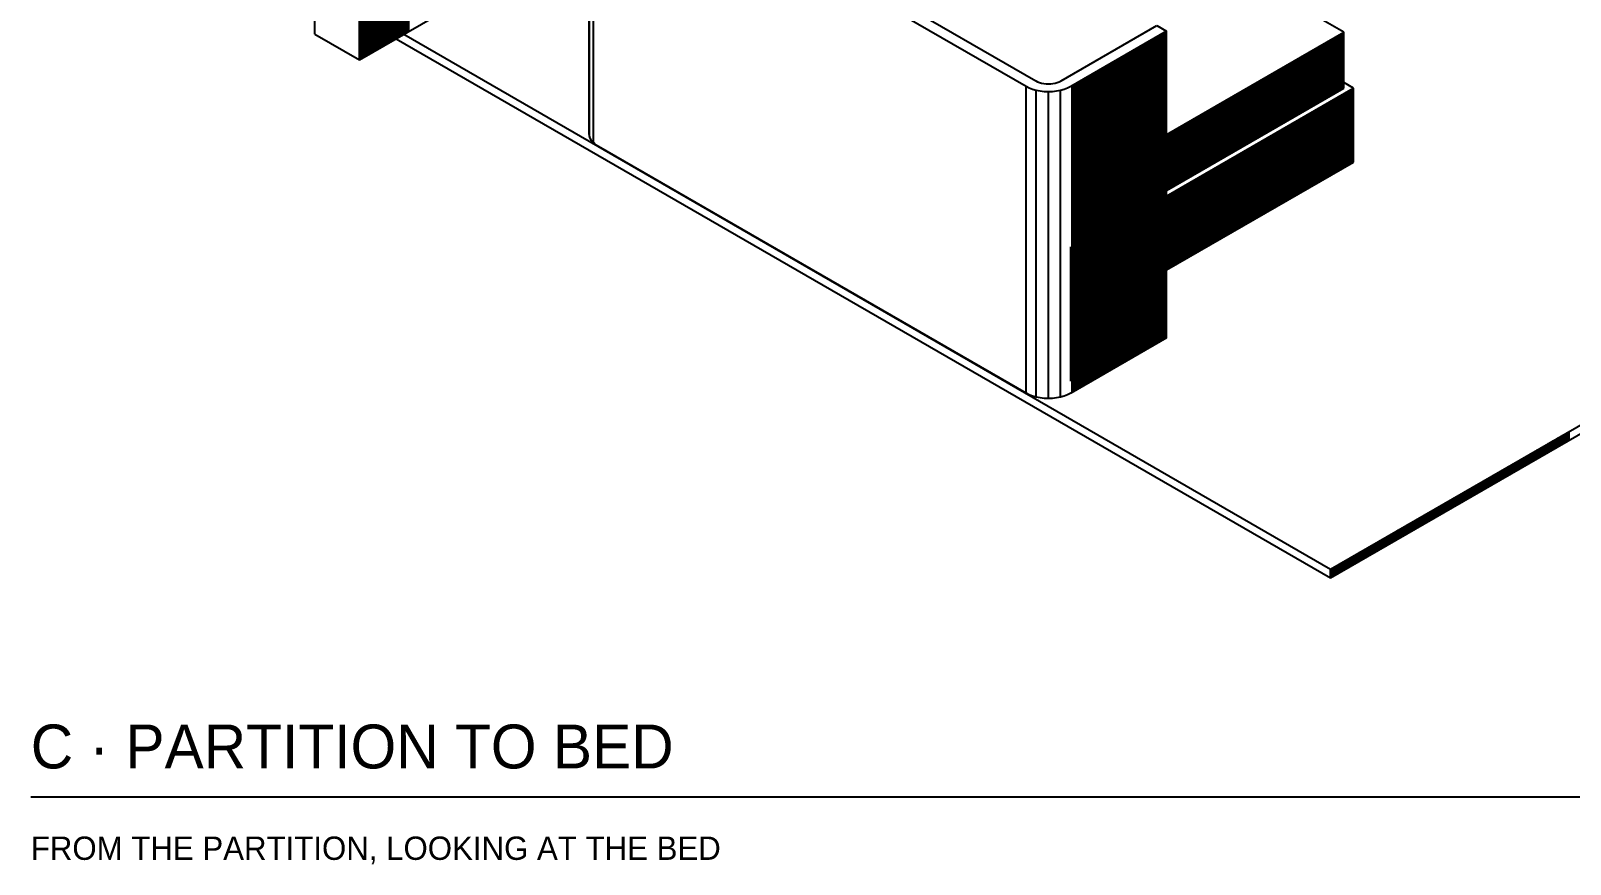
# Model space of a CAD drawing. Header units: inches. Extents: x 0.3 to 16.2, y 0.3 to 11.4.
# Drawn here: x 5.906 to 9.085, y 6.456 to 8.178 of the extents above; entities that cross this region are included whole.
import ezdxf

# ---------------------------------------------------------------- set-up
doc = ezdxf.new("R2010")
doc.units = ezdxf.units.IN
doc.header["$LTSCALE"] = 0.009843
doc.header["$MEASUREMENT"] = 0
doc.layers.add('GEOMETRY', color=7, linetype='Continuous')
doc.layers.add('TEXT', color=7, linetype='Continuous')

msp = doc.modelspace()

# ---------------------------------------------------------------- linework, layer by layer
at = {"layer": 'GEOMETRY'}
for p, q in [((6.4921, 8.1705), (6.4921, 9.4496)), ((6.6638, 8.1634), (6.6638, 9.4425)), ((6.6673, 8.1654), (6.6673, 9.4445)), ((6.6705, 8.1673), (6.6705, 9.4461)), ((6.6736, 8.1689), (6.6736, 9.448)), ((6.6768, 8.1709), (6.6768, 9.45)), ((6.6799, 8.1728), (6.6799, 9.4516)), ((6.6831, 8.1744), (6.6831, 9.4535)), ((6.6862, 8.1764), (6.6862, 9.4555)), ((6.6094, 8.1319), (6.6094, 9.411)), ((6.613, 8.1339), (6.613, 9.413)), ((6.6161, 8.1358), (6.6161, 9.415)), ((6.6193, 8.1378), (6.6193, 9.4165)), ((6.6224, 8.1394), (6.6224, 9.4185)), ((6.6256, 8.1413), (6.6256, 9.4205)), ((6.6287, 8.1433), (6.6287, 9.422)), ((6.6319, 8.1449), (6.6319, 9.424)), ((6.635, 8.1469), (6.635, 9.426)), ((6.6386, 8.1488), (6.6386, 9.4276)), ((6.6417, 8.1504), (6.6417, 9.4295)), ((6.6449, 8.1524), (6.6449, 9.4315)), ((6.648, 8.1543), (6.648, 9.4331)), ((6.6512, 8.1559), (6.6512, 9.435)), ((6.6543, 8.1579), (6.6543, 9.437)), ((6.6575, 8.1598), (6.6575, 9.439)), ((6.6606, 8.1614), (6.6606, 9.4406)), ((6.5843, 8.1173), (6.5843, 9.3965)), ((6.5874, 8.1193), (6.5874, 9.398)), ((6.5906, 8.1209), (6.5906, 9.4)), ((6.5937, 8.1228), (6.5937, 9.402)), ((6.5969, 8.1248), (6.5969, 9.4035)), ((6.6, 8.1264), (6.6, 9.4055)), ((6.6031, 8.1283), (6.6031, 9.4075)), ((6.6063, 8.1303), (6.6063, 9.4094)), ((7.0587, 7.965), (7.0587, 8.5988)), ((7.0591, 7.9602), (7.0591, 8.5941)), ((7.0976, 8.5839), (7.9811, 8.074)), ((8.6169, 8.1744), (7.9051, 8.585)), ((7.0673, 7.9465), (7.0673, 8.5799)), ((7.961, 8.0622), (7.0776, 8.5724)), ((7.961, 8.0622), (7.0776, 8.5724)), ((6.5843, 8.1173), (7.0587, 8.3913)), ((6.4921, 8.1705), (6.5843, 8.1173)), ((6.676, 8.1705), (8.5898, 7.0654)), ((6.676, 8.1705), (8.5898, 7.0654)), ((8.0331, 8.074), (8.2311, 8.1882)), ((8.2512, 8.1768), (8.0531, 8.0622)), ((8.2512, 8.1768), (8.0531, 8.0622)), ((8.2311, 8.1882), (8.2512, 8.1768)), ((8.2413, 7.5374), (8.2413, 8.1713)), ((8.2445, 7.5394), (8.2445, 8.1728)), ((8.2476, 7.5409), (8.2476, 8.1748)), ((8.2512, 7.5429), (8.2512, 8.1768)), ((8.2512, 7.963), (8.6169, 8.1744)), ((8.2512, 7.963), (8.6169, 8.1744)), ((8.6102, 8.0551), (8.6102, 8.1705)), ((8.6138, 8.0571), (8.6138, 8.1724)), ((8.6169, 8.0587), (8.6169, 8.1744)), ((6.6602, 8.161), (8.5898, 7.0472)), ((8.187, 7.5059), (8.187, 8.1398)), ((8.1902, 7.5079), (8.1902, 8.1417)), ((8.1933, 7.5098), (8.1933, 8.1433)), ((8.1969, 7.5114), (8.1969, 8.1453)), ((8.2, 7.5134), (8.2, 8.1472)), ((8.2031, 7.5154), (8.2031, 8.1488)), ((8.2063, 7.5169), (8.2063, 8.1508)), ((8.2094, 7.5189), (8.2094, 8.1528)), ((8.2126, 7.5209), (8.2126, 8.1547)), ((8.2157, 7.5224), (8.2157, 8.1563)), ((8.2189, 7.5244), (8.2189, 8.1583)), ((8.2224, 7.5264), (8.2224, 8.1602)), ((8.2256, 7.5283), (8.2256, 8.1618)), ((8.2287, 7.5299), (8.2287, 8.1638)), ((8.2319, 7.5319), (8.2319, 8.1657)), ((8.235, 7.5339), (8.235, 8.1673)), ((8.2382, 7.5354), (8.2382, 8.1693)), ((8.5563, 8.0236), (8.5563, 8.1394)), ((8.5594, 8.0256), (8.5594, 8.1409)), ((8.5626, 8.0276), (8.5626, 8.1429)), ((8.5657, 8.0291), (8.5657, 8.1449)), ((8.5689, 8.0311), (8.5689, 8.1465)), ((8.572, 8.0331), (8.572, 8.1484)), ((8.5752, 8.0346), (8.5752, 8.1504)), ((8.5783, 8.0366), (8.5783, 8.152)), ((8.5815, 8.0386), (8.5815, 8.1539)), ((8.585, 8.0402), (8.585, 8.1559)), ((8.5882, 8.0421), (8.5882, 8.1575)), ((8.5913, 8.0441), (8.5913, 8.1594)), ((8.5945, 8.0457), (8.5945, 8.1614)), ((8.5976, 8.0476), (8.5976, 8.163)), ((8.6008, 8.0496), (8.6008, 8.165)), ((8.6039, 8.0516), (8.6039, 8.1669)), ((8.6071, 8.0531), (8.6071, 8.1689)), ((8.1327, 7.4748), (8.1327, 8.1083)), ((8.1358, 7.4764), (8.1358, 8.1102)), ((8.1394, 7.4783), (8.1394, 8.1122)), ((8.1425, 7.4803), (8.1425, 8.1138)), ((8.1457, 7.4819), (8.1457, 8.1157)), ((8.1488, 7.4839), (8.1488, 8.1177)), ((8.152, 7.4858), (8.152, 8.1197)), ((8.1551, 7.4878), (8.1551, 8.1213)), ((8.1583, 7.4894), (8.1583, 8.1232)), ((8.1614, 7.4913), (8.1614, 8.1252)), ((8.1646, 7.4933), (8.1646, 8.1268)), ((8.1681, 7.4949), (8.1681, 8.1287)), ((8.1713, 7.4969), (8.1713, 8.1307)), ((8.1744, 7.4988), (8.1744, 8.1323)), ((8.1776, 7.5004), (8.1776, 8.1343)), ((8.1807, 7.5024), (8.1807, 8.1362)), ((8.1839, 7.5043), (8.1839, 8.1378)), ((8.502, 7.9925), (8.502, 8.1079)), ((8.5051, 7.9941), (8.5051, 8.1098)), ((8.5083, 7.9961), (8.5083, 8.1114)), ((8.5114, 7.998), (8.5114, 8.1134)), ((8.5146, 7.9996), (8.5146, 8.1154)), ((8.5177, 8.0016), (8.5177, 8.1169)), ((8.5209, 8.0035), (8.5209, 8.1189)), ((8.5244, 8.0051), (8.5244, 8.1209)), ((8.5276, 8.0071), (8.5276, 8.1224)), ((8.5307, 8.0091), (8.5307, 8.1244)), ((8.5339, 8.011), (8.5339, 8.1264)), ((8.537, 8.0126), (8.537, 8.1283)), ((8.5402, 8.0146), (8.5402, 8.1299)), ((8.5433, 8.0165), (8.5433, 8.1319)), ((8.5465, 8.0181), (8.5465, 8.1339)), ((8.5496, 8.0201), (8.5496, 8.1354)), ((8.5531, 8.022), (8.5531, 8.1374)), ((8.0752, 7.4413), (8.0752, 8.0752)), ((8.0783, 7.4433), (8.0783, 8.0772)), ((8.0819, 7.4453), (8.0819, 8.0787)), ((8.085, 7.4469), (8.085, 8.0807)), ((8.0882, 7.4488), (8.0882, 8.0827)), ((8.0913, 7.4508), (8.0913, 8.0846)), ((8.0945, 7.4528), (8.0945, 8.0862)), ((8.0976, 7.4543), (8.0976, 8.0882)), ((8.1008, 7.4563), (8.1008, 8.0902)), ((8.1039, 7.4583), (8.1039, 8.0917)), ((8.1071, 7.4598), (8.1071, 8.0937)), ((8.1106, 7.4618), (8.1106, 8.0957)), ((8.1138, 7.4638), (8.1138, 8.0972)), ((8.1169, 7.4654), (8.1169, 8.0992)), ((8.1201, 7.4673), (8.1201, 8.1012)), ((8.1232, 7.4693), (8.1232, 8.1028)), ((8.1264, 7.4709), (8.1264, 8.1047)), ((8.1295, 7.4728), (8.1295, 8.1067)), ((8.4476, 7.961), (8.4476, 8.0764)), ((8.4508, 7.963), (8.4508, 8.0783)), ((8.4539, 7.9646), (8.4539, 8.0803)), ((8.4571, 7.9665), (8.4571, 8.0819)), ((8.4602, 7.9685), (8.4602, 8.0839)), ((8.4634, 7.9701), (8.4634, 8.0858)), ((8.4669, 7.972), (8.4669, 8.0874)), ((8.4701, 7.974), (8.4701, 8.0894)), ((8.4732, 7.976), (8.4732, 8.0913)), ((8.4764, 7.9776), (8.4764, 8.0933)), ((8.4795, 7.9795), (8.4795, 8.0949)), ((8.4827, 7.9815), (8.4827, 8.0969)), ((8.4858, 7.9831), (8.4858, 8.0988)), ((8.489, 7.985), (8.489, 8.1004)), ((8.4921, 7.987), (8.4921, 8.1024)), ((8.4957, 7.9886), (8.4957, 8.1043)), ((8.4988, 7.9906), (8.4988, 8.1059)), ((7.9673, 8.0591), (7.961, 8.0622)), ((7.9673, 8.0591), (7.961, 8.0622)), ((7.961, 7.4287), (7.961, 8.0622)), ((7.9744, 8.0563), (7.9673, 8.0591)), ((7.9744, 8.0563), (7.9673, 8.0591)), ((7.9819, 8.0543), (7.9744, 8.0563)), ((7.9819, 8.0543), (7.9744, 8.0563)), ((7.9811, 8.074), (7.9846, 8.072)), ((7.9902, 8.0528), (7.9819, 8.0543)), ((7.9902, 8.0528), (7.9819, 8.0543)), ((7.9819, 7.4205), (7.9819, 8.0543)), ((7.9846, 8.072), (7.9886, 8.0705)), ((7.9886, 8.0705), (7.9929, 8.0693)), ((7.9984, 8.0516), (7.9902, 8.0528)), ((7.9984, 8.0516), (7.9902, 8.0528)), ((7.9929, 8.0693), (7.9976, 8.0685)), ((7.9976, 8.0685), (8.0024, 8.0677)), ((8.0071, 8.0512), (7.9984, 8.0516)), ((8.0071, 8.0512), (7.9984, 8.0516)), ((8.0024, 8.0677), (8.0071, 8.0677)), ((8.0071, 8.0677), (8.0118, 8.0677)), ((8.0154, 8.0516), (8.0071, 8.0512)), ((8.0154, 8.0516), (8.0071, 8.0512)), ((8.0071, 7.4177), (8.0071, 8.0512)), ((8.0118, 8.0677), (8.0165, 8.0685)), ((8.0236, 8.0528), (8.0154, 8.0516)), ((8.0236, 8.0528), (8.0154, 8.0516)), ((8.0165, 8.0685), (8.0209, 8.0693)), ((8.0209, 8.0693), (8.0252, 8.0705)), ((8.0319, 8.0543), (8.0236, 8.0528)), ((8.0319, 8.0543), (8.0236, 8.0528)), ((8.0252, 8.0705), (8.0295, 8.072)), ((8.0295, 8.072), (8.0331, 8.074)), ((8.0394, 8.0563), (8.0319, 8.0543)), ((8.0394, 8.0563), (8.0319, 8.0543)), ((8.0319, 7.4205), (8.0319, 8.0543)), ((8.0465, 8.0591), (8.0394, 8.0563)), ((8.0465, 8.0591), (8.0394, 8.0563)), ((8.0531, 8.0622), (8.0465, 8.0591)), ((8.0531, 8.0622), (8.0465, 8.0591)), ((8.0563, 7.4303), (8.0563, 8.0642)), ((8.0594, 7.4323), (8.0594, 8.0661)), ((8.0626, 7.4343), (8.0626, 8.0677)), ((8.0657, 7.4358), (8.0657, 8.0697)), ((8.0689, 7.4378), (8.0689, 8.0717)), ((8.072, 7.4398), (8.072, 8.0732)), ((8.2512, 7.8358), (8.637, 8.0587)), ((8.2512, 7.8358), (8.637, 8.0587)), ((8.2512, 7.8476), (8.6169, 8.0587)), ((8.3902, 7.928), (8.3902, 8.0433)), ((8.3933, 7.9295), (8.3933, 8.0453)), ((8.3965, 7.9315), (8.3965, 8.0469)), ((8.3996, 7.9335), (8.3996, 8.0488)), ((8.4028, 7.9354), (8.4028, 8.0508)), ((8.4059, 7.937), (8.4059, 8.0528)), ((8.4094, 7.939), (8.4094, 8.0543)), ((8.4126, 7.9409), (8.4126, 8.0563)), ((8.4157, 7.9425), (8.4157, 8.0583)), ((8.4189, 7.9445), (8.4189, 8.0598)), ((8.422, 7.9465), (8.422, 8.0618)), ((8.4252, 7.948), (8.4252, 8.0638)), ((8.4283, 7.95), (8.4283, 8.0654)), ((8.4315, 7.952), (8.4315, 8.0673)), ((8.4346, 7.9535), (8.4346, 8.0693)), ((8.4382, 7.9555), (8.4382, 8.0709)), ((8.4413, 7.9575), (8.4413, 8.0728)), ((8.4445, 7.9591), (8.4445, 8.0748)), ((8.6114, 7.8917), (8.6114, 8.0441)), ((8.6146, 7.8933), (8.6146, 8.0457)), ((8.637, 8.0587), (8.6169, 8.0705)), ((8.6177, 7.8953), (8.6177, 8.0476)), ((8.6209, 7.8972), (8.6209, 8.0496)), ((8.624, 7.8988), (8.624, 8.0516)), ((8.6272, 7.9008), (8.6272, 8.0531)), ((8.6303, 7.9028), (8.6303, 8.0551)), ((8.6335, 7.9043), (8.6335, 8.0571)), ((8.637, 7.9063), (8.637, 8.0587)), ((8.3358, 7.8965), (8.3358, 8.0122)), ((8.339, 7.8984), (8.339, 8.0138)), ((8.3421, 7.9004), (8.3421, 8.0157)), ((8.3453, 7.902), (8.3453, 8.0177)), ((8.3484, 7.9039), (8.3484, 8.0193)), ((8.352, 7.9059), (8.352, 8.0213)), ((8.3551, 7.9075), (8.3551, 8.0232)), ((8.3583, 7.9094), (8.3583, 8.0248)), ((8.3614, 7.9114), (8.3614, 8.0268)), ((8.3646, 7.913), (8.3646, 8.0287)), ((8.3677, 7.915), (8.3677, 8.0303)), ((8.3709, 7.9169), (8.3709, 8.0323)), ((8.374, 7.9185), (8.374, 8.0343)), ((8.3772, 7.9205), (8.3772, 8.0358)), ((8.3807, 7.9224), (8.3807, 8.0378)), ((8.3839, 7.924), (8.3839, 8.0398)), ((8.387, 7.926), (8.387, 8.0413)), ((8.5571, 7.8602), (8.5571, 8.0126)), ((8.5602, 7.8622), (8.5602, 8.0146)), ((8.5634, 7.8638), (8.5634, 8.0161)), ((8.5665, 7.8657), (8.5665, 8.0181)), ((8.5697, 7.8677), (8.5697, 8.0201)), ((8.5728, 7.8693), (8.5728, 8.022)), ((8.576, 7.8713), (8.576, 8.0236)), ((8.5791, 7.8732), (8.5791, 8.0256)), ((8.5827, 7.8748), (8.5827, 8.0276)), ((8.5858, 7.8768), (8.5858, 8.0291)), ((8.589, 7.8787), (8.589, 8.0311)), ((8.5921, 7.8803), (8.5921, 8.0331)), ((8.5953, 7.8823), (8.5953, 8.0346)), ((8.5984, 7.8843), (8.5984, 8.0366)), ((8.6016, 7.8862), (8.6016, 8.0386)), ((8.6047, 7.8878), (8.6047, 8.0402)), ((8.6079, 7.8898), (8.6079, 8.0421)), ((8.2815, 7.8654), (8.2815, 7.9807)), ((8.2846, 7.8669), (8.2846, 7.9827)), ((8.2878, 7.8689), (8.2878, 7.9843)), ((8.2909, 7.8709), (8.2909, 7.9862)), ((8.2945, 7.8724), (8.2945, 7.9882)), ((8.2976, 7.8744), (8.2976, 7.9898)), ((8.3008, 7.8764), (8.3008, 7.9917)), ((8.3039, 7.878), (8.3039, 7.9937)), ((8.3071, 7.8799), (8.3071, 7.9953)), ((8.3102, 7.8819), (8.3102, 7.9972)), ((8.3134, 7.8835), (8.3134, 7.9992)), ((8.3165, 7.8854), (8.3165, 8.0008)), ((8.3197, 7.8874), (8.3197, 8.0028)), ((8.3232, 7.889), (8.3232, 8.0047)), ((8.3264, 7.8909), (8.3264, 8.0063)), ((8.3295, 7.8929), (8.3295, 8.0083)), ((8.3327, 7.8949), (8.3327, 8.0102)), ((8.5028, 7.8287), (8.5028, 7.9811)), ((8.5059, 7.8307), (8.5059, 7.9831)), ((8.5091, 7.8327), (8.5091, 7.985)), ((8.5122, 7.8343), (8.5122, 7.987)), ((8.5154, 7.8362), (8.5154, 7.9886)), ((8.5185, 7.8382), (8.5185, 7.9906)), ((8.5217, 7.8398), (8.5217, 7.9925)), ((8.5248, 7.8417), (8.5248, 7.9941)), ((8.5283, 7.8437), (8.5283, 7.9961)), ((8.5315, 7.8453), (8.5315, 7.998)), ((8.5346, 7.8472), (8.5346, 7.9996)), ((8.5378, 7.8492), (8.5378, 8.0016)), ((8.5409, 7.8512), (8.5409, 8.0035)), ((8.5441, 7.8528), (8.5441, 8.0051)), ((8.5472, 7.8547), (8.5472, 8.0071)), ((8.5504, 7.8567), (8.5504, 8.0091)), ((8.5539, 7.8583), (8.5539, 8.0106)), ((8.5898, 7.0654), (10.2012, 7.9957)), ((8.5898, 7.0654), (10.2012, 7.9957)), ((7.0591, 7.9602), (7.0587, 7.965)), ((7.061, 7.9555), (7.0591, 7.9602)), ((7.0638, 7.9508), (7.061, 7.9555)), ((7.0673, 7.9465), (7.0638, 7.9508)), ((8.2528, 7.8484), (8.2528, 7.9642)), ((8.2559, 7.8504), (8.2559, 7.9657)), ((8.2591, 7.8524), (8.2591, 7.9677)), ((8.2622, 7.8539), (8.2622, 7.9697)), ((8.2657, 7.8559), (8.2657, 7.9713)), ((8.2689, 7.8579), (8.2689, 7.9732)), ((8.272, 7.8598), (8.272, 7.9752)), ((8.2752, 7.8614), (8.2752, 7.9772)), ((8.2783, 7.8634), (8.2783, 7.9787)), ((8.4453, 7.7957), (8.4453, 7.948)), ((8.4484, 7.7976), (8.4484, 7.95)), ((8.4516, 7.7992), (8.4516, 7.952)), ((8.4547, 7.8012), (8.4547, 7.9535)), ((8.4579, 7.8031), (8.4579, 7.9555)), ((8.461, 7.8047), (8.461, 7.9575)), ((8.4642, 7.8067), (8.4642, 7.9591)), ((8.4673, 7.8087), (8.4673, 7.961)), ((8.4709, 7.8102), (8.4709, 7.963)), ((8.474, 7.8122), (8.474, 7.9646)), ((8.4772, 7.8142), (8.4772, 7.9665)), ((8.4803, 7.8161), (8.4803, 7.9685)), ((8.4835, 7.8177), (8.4835, 7.9701)), ((8.4866, 7.8197), (8.4866, 7.972)), ((8.4898, 7.8217), (8.4898, 7.974)), ((8.4929, 7.8232), (8.4929, 7.9756)), ((8.4961, 7.8252), (8.4961, 7.9776)), ((8.4996, 7.8272), (8.4996, 7.9795)), ((8.5898, 7.0472), (10.2012, 7.9772)), ((7.072, 7.9421), (7.0673, 7.9465)), ((7.0776, 7.9386), (7.072, 7.9421)), ((7.961, 7.4287), (7.0776, 7.9386)), ((8.3909, 7.7642), (8.3909, 7.9165)), ((8.3941, 7.7661), (8.3941, 7.9185)), ((8.3972, 7.7681), (8.3972, 7.9205)), ((8.4004, 7.7697), (8.4004, 7.9224)), ((8.4035, 7.7717), (8.4035, 7.924)), ((8.4067, 7.7736), (8.4067, 7.926)), ((8.4098, 7.7752), (8.4098, 7.928)), ((8.413, 7.7772), (8.413, 7.9295)), ((8.4165, 7.7791), (8.4165, 7.9315)), ((8.4197, 7.7807), (8.4197, 7.9335)), ((8.4228, 7.7827), (8.4228, 7.935)), ((8.426, 7.7846), (8.426, 7.937)), ((8.4291, 7.7866), (8.4291, 7.939)), ((8.4323, 7.7882), (8.4323, 7.9406)), ((8.4354, 7.7902), (8.4354, 7.9425)), ((8.4386, 7.7921), (8.4386, 7.9445)), ((8.4417, 7.7937), (8.4417, 7.9461)), ((8.2512, 7.6835), (8.637, 7.9063)), ((8.3366, 7.7331), (8.3366, 7.8854)), ((8.3398, 7.7346), (8.3398, 7.8874)), ((8.3429, 7.7366), (8.3429, 7.889)), ((8.3461, 7.7386), (8.3461, 7.8909)), ((8.3492, 7.7402), (8.3492, 7.8929)), ((8.3524, 7.7421), (8.3524, 7.8945)), ((8.3555, 7.7441), (8.3555, 7.8965)), ((8.3587, 7.7457), (8.3587, 7.8984)), ((8.3622, 7.7476), (8.3622, 7.9)), ((8.3654, 7.7496), (8.3654, 7.902)), ((8.3685, 7.7516), (8.3685, 7.9039)), ((8.3717, 7.7531), (8.3717, 7.9055)), ((8.3748, 7.7551), (8.3748, 7.9075)), ((8.378, 7.7571), (8.378, 7.9094)), ((8.3811, 7.7587), (8.3811, 7.911)), ((8.3843, 7.7606), (8.3843, 7.913)), ((8.3878, 7.7626), (8.3878, 7.915)), ((8.2823, 7.7016), (8.2823, 7.8539)), ((8.2854, 7.7035), (8.2854, 7.8559)), ((8.2886, 7.7051), (8.2886, 7.8579)), ((8.2917, 7.7071), (8.2917, 7.8594)), ((8.2949, 7.7091), (8.2949, 7.8614)), ((8.298, 7.7106), (8.298, 7.8634)), ((8.3012, 7.7126), (8.3012, 7.865)), ((8.3047, 7.7146), (8.3047, 7.8669)), ((8.3079, 7.7161), (8.3079, 7.8689)), ((8.311, 7.7181), (8.311, 7.8705)), ((8.3142, 7.7201), (8.3142, 7.8724)), ((8.3173, 7.722), (8.3173, 7.8744)), ((8.3205, 7.7236), (8.3205, 7.876)), ((8.3236, 7.7256), (8.3236, 7.878)), ((8.3268, 7.7276), (8.3268, 7.8799)), ((8.3299, 7.7291), (8.3299, 7.8815)), ((8.3335, 7.7311), (8.3335, 7.8835)), ((8.0071, 7.8142), (8.0071, 7.822)), ((8.2535, 7.685), (8.2535, 7.8374)), ((8.2567, 7.687), (8.2567, 7.8394)), ((8.2598, 7.6886), (8.2598, 7.8409)), ((8.263, 7.6906), (8.263, 7.8429)), ((8.2661, 7.6925), (8.2661, 7.8449)), ((8.2693, 7.6941), (8.2693, 7.8465)), ((8.2724, 7.6961), (8.2724, 7.8484)), ((8.2756, 7.698), (8.2756, 7.8504)), ((8.2791, 7.6996), (8.2791, 7.8524)), ((8.0531, 7.4539), (8.0531, 7.7311)), ((8.2512, 7.5429), (8.0531, 7.4287)), ((7.9673, 7.4252), (7.961, 7.4287)), ((7.9744, 7.4224), (7.9673, 7.4252)), ((7.9819, 7.4205), (7.9744, 7.4224)), ((7.9902, 7.4189), (7.9819, 7.4205)), ((7.9984, 7.4181), (7.9902, 7.4189)), ((8.0071, 7.4177), (7.9984, 7.4181)), ((8.0154, 7.4181), (8.0071, 7.4177)), ((8.0236, 7.4189), (8.0154, 7.4181)), ((8.0319, 7.4205), (8.0236, 7.4189)), ((8.0394, 7.4224), (8.0319, 7.4205)), ((8.0465, 7.4252), (8.0394, 7.4224)), ((8.0531, 7.4287), (8.0465, 7.4252)), ((9.0724, 7.3256), (9.0724, 7.3441)), ((9.0756, 7.3276), (9.0756, 7.3461)), ((9.0791, 7.3295), (9.0791, 7.348)), ((9.0823, 7.3315), (9.0823, 7.3496)), ((9.0181, 7.2945), (9.0181, 7.313)), ((9.0213, 7.2961), (9.0213, 7.3146)), ((9.0248, 7.298), (9.0248, 7.3165)), ((9.028, 7.3), (9.028, 7.3185)), ((9.0311, 7.302), (9.0311, 7.3201)), ((9.0343, 7.3035), (9.0343, 7.322)), ((9.0374, 7.3055), (9.0374, 7.324)), ((9.0406, 7.3075), (9.0406, 7.326)), ((9.0437, 7.3091), (9.0437, 7.3276)), ((9.0469, 7.311), (9.0469, 7.3295)), ((9.05, 7.313), (9.05, 7.3315)), ((9.0535, 7.3146), (9.0535, 7.3331)), ((9.0567, 7.3165), (9.0567, 7.335)), ((9.0598, 7.3185), (9.0598, 7.337)), ((9.063, 7.3201), (9.063, 7.3386)), ((9.0661, 7.322), (9.0661, 7.3406)), ((9.0693, 7.324), (9.0693, 7.3425)), ((8.9638, 7.263), (8.9638, 7.2815)), ((8.9669, 7.265), (8.9669, 7.2835)), ((8.9701, 7.2665), (8.9701, 7.285)), ((8.9736, 7.2685), (8.9736, 7.287)), ((8.9768, 7.2705), (8.9768, 7.289)), ((8.9799, 7.2724), (8.9799, 7.2906)), ((8.9831, 7.274), (8.9831, 7.2925)), ((8.9862, 7.276), (8.9862, 7.2945)), ((8.9894, 7.278), (8.9894, 7.2965)), ((8.9925, 7.2795), (8.9925, 7.298)), ((8.9957, 7.2815), (8.9957, 7.3)), ((8.9992, 7.2835), (8.9992, 7.302)), ((9.0024, 7.285), (9.0024, 7.3035)), ((9.0055, 7.287), (9.0055, 7.3055)), ((9.0087, 7.289), (9.0087, 7.3075)), ((9.0118, 7.2906), (9.0118, 7.3091)), ((9.015, 7.2925), (9.015, 7.311)), ((8.9063, 7.2299), (8.9063, 7.2484)), ((8.9094, 7.2315), (8.9094, 7.25)), ((8.9126, 7.2335), (8.9126, 7.252)), ((8.9157, 7.2354), (8.9157, 7.2539)), ((8.9193, 7.237), (8.9193, 7.2555)), ((8.9224, 7.239), (8.9224, 7.2575)), ((8.9256, 7.2409), (8.9256, 7.2594)), ((8.9287, 7.2425), (8.9287, 7.261)), ((8.9319, 7.2445), (8.9319, 7.263)), ((8.935, 7.2465), (8.935, 7.265)), ((8.9382, 7.2484), (8.9382, 7.2665)), ((8.9413, 7.25), (8.9413, 7.2685)), ((8.9449, 7.252), (8.9449, 7.2705)), ((8.948, 7.2539), (8.948, 7.2724)), ((8.9512, 7.2555), (8.9512, 7.274)), ((8.9543, 7.2575), (8.9543, 7.276)), ((8.9575, 7.2594), (8.9575, 7.278)), ((8.9606, 7.261), (8.9606, 7.2795)), ((8.852, 7.1984), (8.852, 7.2169)), ((8.8551, 7.2004), (8.8551, 7.2189)), ((8.8583, 7.202), (8.8583, 7.2205)), ((8.8614, 7.2039), (8.8614, 7.2224)), ((8.8646, 7.2059), (8.8646, 7.2244)), ((8.8681, 7.2075), (8.8681, 7.226)), ((8.8713, 7.2094), (8.8713, 7.228)), ((8.8744, 7.2114), (8.8744, 7.2299)), ((8.8776, 7.213), (8.8776, 7.2315)), ((8.8807, 7.215), (8.8807, 7.2335)), ((8.8839, 7.2169), (8.8839, 7.2354)), ((8.887, 7.2189), (8.887, 7.237)), ((8.8902, 7.2205), (8.8902, 7.239)), ((8.8937, 7.2224), (8.8937, 7.2409)), ((8.8969, 7.2244), (8.8969, 7.2429)), ((8.9, 7.226), (8.9, 7.2445)), ((8.9031, 7.228), (8.9031, 7.2465)), ((8.7976, 7.1669), (8.7976, 7.1854)), ((8.8008, 7.1689), (8.8008, 7.1874)), ((8.8039, 7.1709), (8.8039, 7.1894)), ((8.8071, 7.1724), (8.8071, 7.1909)), ((8.8102, 7.1744), (8.8102, 7.1929)), ((8.8138, 7.1764), (8.8138, 7.1949)), ((8.8169, 7.178), (8.8169, 7.1965)), ((8.8201, 7.1799), (8.8201, 7.1984)), ((8.8232, 7.1819), (8.8232, 7.2004)), ((8.8264, 7.1835), (8.8264, 7.202)), ((8.8295, 7.1854), (8.8295, 7.2039)), ((8.8327, 7.1874), (8.8327, 7.2059)), ((8.8358, 7.1894), (8.8358, 7.2075)), ((8.8394, 7.1909), (8.8394, 7.2094)), ((8.8425, 7.1929), (8.8425, 7.2114)), ((8.8457, 7.1949), (8.8457, 7.2134)), ((8.8488, 7.1965), (8.8488, 7.215)), ((8.7433, 7.1358), (8.7433, 7.1543)), ((8.7465, 7.1374), (8.7465, 7.1559)), ((8.7496, 7.1394), (8.7496, 7.1579)), ((8.7528, 7.1413), (8.7528, 7.1598)), ((8.7559, 7.1429), (8.7559, 7.1614)), ((8.7594, 7.1449), (8.7594, 7.1634)), ((8.7626, 7.1469), (8.7626, 7.1654)), ((8.7657, 7.1484), (8.7657, 7.1669)), ((8.7689, 7.1504), (8.7689, 7.1689)), ((8.772, 7.1524), (8.772, 7.1709)), ((8.7752, 7.1539), (8.7752, 7.1724)), ((8.7783, 7.1559), (8.7783, 7.1744)), ((8.7815, 7.1579), (8.7815, 7.1764)), ((8.7846, 7.1598), (8.7846, 7.178)), ((8.7882, 7.1614), (8.7882, 7.1799)), ((8.7913, 7.1634), (8.7913, 7.1819)), ((8.7945, 7.1654), (8.7945, 7.1839)), ((8.689, 7.1043), (8.689, 7.1228)), ((8.6921, 7.1063), (8.6921, 7.1244)), ((8.6953, 7.1079), (8.6953, 7.1264)), ((8.6984, 7.1098), (8.6984, 7.1283)), ((8.7016, 7.1118), (8.7016, 7.1303)), ((8.7047, 7.1134), (8.7047, 7.1319)), ((8.7083, 7.1154), (8.7083, 7.1339)), ((8.7114, 7.1173), (8.7114, 7.1358)), ((8.7146, 7.1189), (8.7146, 7.1374)), ((8.7177, 7.1209), (8.7177, 7.1394)), ((8.7209, 7.1228), (8.7209, 7.1413)), ((8.724, 7.1244), (8.724, 7.1429)), ((8.7272, 7.1264), (8.7272, 7.1449)), ((8.7303, 7.1283), (8.7303, 7.1469)), ((8.7339, 7.1303), (8.7339, 7.1484)), ((8.737, 7.1319), (8.737, 7.1504)), ((8.7402, 7.1339), (8.7402, 7.1524)), ((8.6346, 7.0728), (8.6346, 7.0913)), ((8.6378, 7.0748), (8.6378, 7.0933)), ((8.6409, 7.0768), (8.6409, 7.0949)), ((8.6441, 7.0783), (8.6441, 7.0969)), ((8.6472, 7.0803), (8.6472, 7.0988)), ((8.6504, 7.0823), (8.6504, 7.1008)), ((8.6539, 7.0839), (8.6539, 7.1024)), ((8.6571, 7.0858), (8.6571, 7.1043)), ((8.6602, 7.0878), (8.6602, 7.1063)), ((8.6634, 7.0894), (8.6634, 7.1079)), ((8.6665, 7.0913), (8.6665, 7.1098)), ((8.6697, 7.0933), (8.6697, 7.1118)), ((8.6728, 7.0949), (8.6728, 7.1134)), ((8.676, 7.0969), (8.676, 7.1154)), ((8.6795, 7.0988), (8.6795, 7.1173)), ((8.6827, 7.1004), (8.6827, 7.1189)), ((8.6858, 7.1024), (8.6858, 7.1209)), ((8.5898, 7.0472), (8.5898, 7.0654)), ((8.5929, 7.0488), (8.5929, 7.0673)), ((8.5961, 7.0508), (8.5961, 7.0693)), ((8.5992, 7.0528), (8.5992, 7.0713)), ((8.6028, 7.0543), (8.6028, 7.0728)), ((8.6059, 7.0563), (8.6059, 7.0748)), ((8.6091, 7.0583), (8.6091, 7.0768)), ((8.6122, 7.0598), (8.6122, 7.0783)), ((8.6154, 7.0618), (8.6154, 7.0803)), ((8.6185, 7.0638), (8.6185, 7.0823)), ((8.6217, 7.0654), (8.6217, 7.0839)), ((8.6248, 7.0673), (8.6248, 7.0858)), ((8.6283, 7.0693), (8.6283, 7.0878)), ((8.6315, 7.0709), (8.6315, 7.0894)), ((5.9055, 6.5945), (10.7874, 6.5945))]:
    msp.add_line(p, q, dxfattribs=at)

# ---------------------------------------------------------------- texts
at = {"layer": 'TEXT'}
for s, height, p in [('C · PARTITION TO BED', 0.090709, (5.9055, 6.6535)), ('FROM THE PARTITION, LOOKING AT THE BED', 0.048189, (5.9055, 6.4646))]:
    msp.add_text(s, height=height, dxfattribs=at).set_placement(p)

doc.saveas('drawing.dxf')
